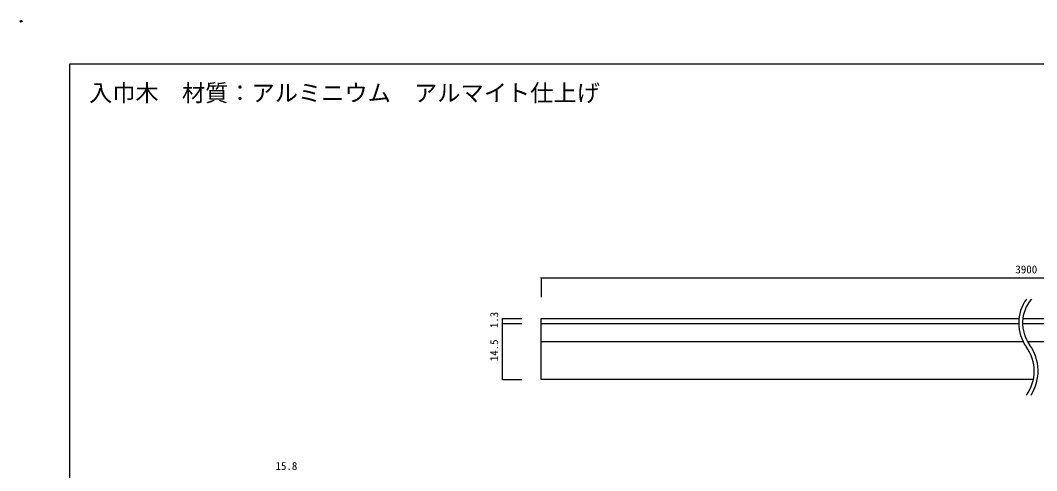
# Model space of a CAD drawing. Units: millimetres on the paper. Extents: x -210 to 210, y -149 to 149.
# Drawn here: x -210.2 to 52.4, y 32.5 to 148.8 of the extents above; entities that cross this region are included whole.
import ezdxf
from ezdxf.enums import TextEntityAlignment as Align

# ---------------------------------------------------------------- set-up
doc = ezdxf.new("R2010")
doc.units = ezdxf.units.MM
doc.header["$PDMODE"] = 32
doc.header["$PDSIZE"] = 0.5
for name, color, linetype in [('0-0', 7, 'Continuous'), ('1-0', 5, 'Continuous'), ('2-0', 5, 'Continuous'), ('3-0', 5, 'Continuous')]:
    doc.layers.add(name, color=color, linetype=linetype)
doc.styles.add('ＭＳ ゴシック', font='')
doc.styles.get('ＭＳ ゴシック').set_extended_font_data('MS Gothic')

msp = doc.modelspace()

# ---------------------------------------------------------------- linework, layer by layer
at = {"layer": '0-0', "color": 2}
for p, q in [((-197.5, -137.5), (-197.5, 137.5)), ((-197.5, 137.5), (197.5, 137.5))]:
    msp.add_line(p, q, dxfattribs=at)
at = {"layer": '0-0'}
msp.add_point((-210, 148.5), dxfattribs=at)
at = {"layer": '1-0', "color": 7}
for p, q in [((-75.665, 56), (-75.665, 71.8)), ((-75.665, 71.8), (47.8, 71.8)), ((48.807, 71.8), (175.13, 71.8)), ((-75.665, 70.5), (47.732, 70.5)), ((48.732, 70.5), (175.13, 70.5)), ((-75.665, 65.8), (48.88, 65.8)), ((50.017, 65.8), (175.13, 65.8)), ((51.665, 56), (-75.665, 56))]:
    msp.add_line(p, q, dxfattribs=at)
at = {"layer": '1-0', "color": 6}
for centre, radius, start, end in [((58.34, 70.6), 10.608, 144.23472, 215.76528), ((58.34, 70.6), 9.608, 139.81201, 215.76528), ((41.125, 58.2), 10.608, 324.23472, 35.76528), ((41.125, 58.2), 11.608, 327.71604, 35.76528)]:
    msp.add_arc(centre, radius, start, end, dxfattribs=at)
at = {"layer": '2-0'}
for p, q in [((-75.665, 82.24), (-75.665, 82.36)), ((-75.665, 82.3), (-75.665, 77.3)), ((-75.665, 82.3), (175.13, 82.3)), ((-85.665, 71.74), (-85.665, 71.86)), ((-85.665, 71.8), (-80.665, 71.8)), ((-85.665, 70.5), (-85.665, 71.8)), ((-85.665, 70.44), (-85.665, 70.56)), ((-85.665, 70.5), (-80.665, 70.5)), ((-85.665, 56), (-85.665, 70.5)), ((-85.665, 55.94), (-85.665, 56.06)), ((-85.665, 56), (-80.665, 56))]:
    msp.add_line(p, q, dxfattribs=at)

# ---------------------------------------------------------------- texts
at = {"layer": '2-0', "color": 7, "style": 'ＭＳ ゴシック'}
for s, p in [('3900', (46.882, 82.8)), ('15.8', (-144.302, 32.049))]:
    msp.add_text(s, height=2.069, dxfattribs=at).set_placement(p, align=Align.BOTTOM_LEFT)
for s, p in [('1.3', (-86.165, 69.275)), ('14.5', (-86.165, 60.75))]:
    msp.add_text(s, height=2.069, rotation=90, dxfattribs=at).set_placement(p, align=Align.BOTTOM_LEFT)
at = {"layer": '3-0', "color": 7, "style": 'ＭＳ ゴシック'}
msp.add_text('入巾木\u3000材質：アルミニウム\u3000アルマイト仕上げ', height=4.399, dxfattribs=at).set_placement((-192.5, 126.5), align=Align.BOTTOM_LEFT)

doc.saveas('drawing.dxf')
